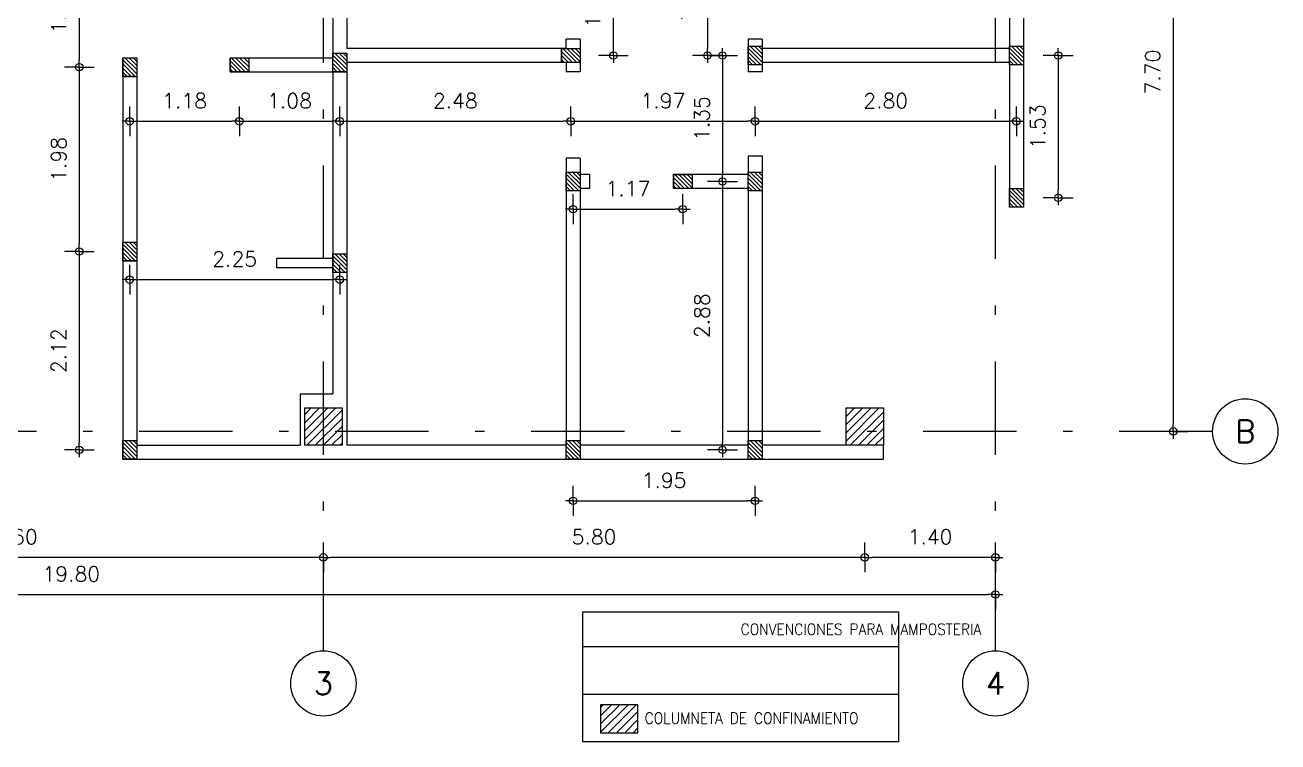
# Model space of a CAD drawing. Header units: feet. Extents: x -398 to 164, y -304 to 319.
# Drawn here: x 150.55 to 163.98, y -94.95 to -87.27 of the extents above; entities that cross this region are included whole.
import ezdxf
from ezdxf.enums import TextEntityAlignment as Align

# ---------------------------------------------------------------- set-up
doc = ezdxf.new("R2010")
doc.units = ezdxf.units.FT
doc.header["$MEASUREMENT"] = 0
doc.linetypes.add('TRAZO_Y_PUNTOX2', pattern=[2, 1, -0.5, 0, -0.5])
doc.layers.get('DEFPOINTS').update_dxf_attribs({"lineweight": 0})
for name, color, linetype in [('A-EJES', 8, 'TRAZO_Y_PUNTOX2'), ('COL-VIS', 1, 'Continuous'), ('COLUMNETAS', 6, 'Continuous'), ('DIM', 7, 'Continuous'), ('HATCH-COL', 9, 'Continuous'), ('MUROS', 1, 'Continuous'), ('TEXTO', 7, 'Continuous')]:
    doc.layers.add(name, color=color, linetype=linetype)
doc.styles.add('D100N', font='romans.shx', dxfattribs={"height": 0.16})
doc.styles.add('D200N', font='romans.shx', dxfattribs={"width": 0.9, "height": 0.32})
doc.styles.add('SETEYCO', font='ROMANS.shx', dxfattribs={"width": 0.9, "height": 0.24})
doc.dimstyles.new('D100', dxfattribs={"dimtxt": 0.15, "dimasz": 0.08, "dimexe": 0, "dimexo": 0, "dimgap": 0.14, "dimtad": 1, "dimzin": 4, "dimdsep": 46, "dimtxsty": 'D100N', "dimblk1": 'DIMBLK', "dimblk2": 'DIMBLK', "dimsah": 1, "dimcen": 0.09, "dimse1": 1, "dimse2": 1, "dimclrd": 9, "dimclre": 256, "dimclrt": 256, "dimadec": 0, "dimazin": 0, "dimtfac": 6, "dimtix": 1, "dimtmove": 2, "dimatfit": 3, "dimfxl": 1, "dimtvp": 0.466667, "dimtolj": 1, "dimtzin": 4, "dimarcsym": 0})
pattern_1 = [(315, (234.918724, -127.418557), (0.022097087, 0.022097087), [])]
pattern_2 = [(315, (232.118724, -130.118556), (0.022097087, 0.022097087), [])]
pattern_3 = [(315, (230.168724, -130.118556), (0.022097087, 0.022097087), [])]
pattern_4 = [(315, (225.418725, -130.118556), (0.022097087, 0.022097087), [])]
pattern_5 = [(315, (225.418723, -126.018556), (0.022097087, 0.022097087), [])]
pattern_6 = [(315, (230.168724, -127.243556), (0.022097087, 0.022097087), [])]
pattern_7 = [(315, (232.118724, -127.243556), (0.022097087, 0.022097087), [])]
pattern_8 = [(315, (232.118724, -125.893556), (0.022097087, 0.022097087), [])]
pattern_9 = [(315, (234.918724, -125.893556), (0.022097087, 0.022097087), [])]
pattern_10 = [(315, (225.418724, -127.993556), (0.022097087, 0.022097087), [])]
pattern_11 = [(315, (227.668724, -125.968556), (0.022097087, 0.022097087), [])]
pattern_12 = [(315, (369.845088, -234.214634), (0.022097087, 0.022097087), [])]
pattern_13 = [(315, (373.39509, -234.114633), (0.022097087, 0.022097087), [])]
pattern_14 = [(315, (374.59509, -235.46463), (0.022097087, 0.022097087), [])]
pattern_15 = [(45, (222.200625, 0.10121), (-0.044194174, 0.044194174), [])]
pattern_16 = [(45, (220.95068, 0.10207), (-0.044194174, 0.044194174), [])]

# ---------------------------------------------------------------- blocks, each defined once
blk = doc.blocks.new('DIMBLK')
for q in [(0, 2), (0, -2), (-1, 0), (1, 0)]:
    blk.add_line((0, 0), q)
blk.add_circle((0, 0), 0.5)
blk = doc.blocks.new('*D125')
at = {"layer": 'DEFPOINTS', "color": 0, "transparency": 16777216}
for p in [(161.377, -83.923), (159.305, -91.624), (162.855, -91.624)]:
    blk.add_point(p, dxfattribs=at)
at = {"layer": 'DIM', "color": 9, "lineweight": -2, "transparency": 16777216}
blk.add_line((162.855, -84.003), (162.855, -91.544), dxfattribs=at)
at = {"layer": 'DIM', "color": 9, "lineweight": -2, "transparency": 16777216, "xscale": 0.08, "yscale": 0.08, "zscale": 0.08}
for p, rotation in [((162.855, -83.923), 90), ((162.855, -91.624), 270)]:
    blk.add_blockref('DIMBLK', p, dxfattribs=dict(at, rotation=rotation))
at = {"layer": 'DIM', "transparency": 16777216, "insert": (162.635, -87.774), "char_height": 0.16, "attachment_point": 5, "rotation": 90, "style": 'D100N'}
blk.add_mtext('\\A1;7.70', dxfattribs=at)
blk = doc.blocks.new('*D126')
at = {"layer": 'DEFPOINTS', "color": 0, "transparency": 16777216}
for p in [(160.949, -91.624), (159.549, -91.772), (159.549, -92.974)]:
    blk.add_point(p, dxfattribs=at)
at = {"layer": 'DIM', "color": 9, "lineweight": -2, "transparency": 16777216}
blk.add_line((160.869, -92.974), (159.629, -92.974), dxfattribs=at)
at = {"layer": 'DIM', "color": 9, "lineweight": -2, "transparency": 16777216, "xscale": 0.08, "yscale": 0.08, "zscale": 0.08, "rotation": 180}
blk.add_blockref('DIMBLK', (159.549, -92.974), dxfattribs=at)
at = {"layer": 'DIM', "color": 9, "lineweight": -2, "transparency": 16777216, "xscale": 0.08, "yscale": 0.08, "zscale": 0.08}
blk.add_blockref('DIMBLK', (160.949, -92.974), dxfattribs=at)
at = {"layer": 'DIM', "transparency": 16777216, "insert": (160.249, -92.754), "char_height": 0.16, "attachment_point": 5, "style": 'D100N'}
blk.add_mtext('\\A1;1.40', dxfattribs=at)
blk = doc.blocks.new('*D127')
at = {"layer": 'DEFPOINTS', "color": 0, "transparency": 16777216}
for p in [(153.749, -91.773), (159.549, -91.772), (153.749, -92.974)]:
    blk.add_point(p, dxfattribs=at)
at = {"layer": 'DIM', "color": 9, "lineweight": -2, "transparency": 16777216}
blk.add_line((159.469, -92.974), (153.829, -92.974), dxfattribs=at)
at = {"layer": 'DIM', "color": 9, "lineweight": -2, "transparency": 16777216, "xscale": 0.08, "yscale": 0.08, "zscale": 0.08, "rotation": 180}
blk.add_blockref('DIMBLK', (153.749, -92.974), dxfattribs=at)
at = {"layer": 'DIM', "color": 9, "lineweight": -2, "transparency": 16777216, "xscale": 0.08, "yscale": 0.08, "zscale": 0.08}
blk.add_blockref('DIMBLK', (159.549, -92.974), dxfattribs=at)
at = {"layer": 'DIM', "transparency": 16777216, "insert": (156.649, -92.754), "char_height": 0.16, "attachment_point": 5, "style": 'D100N'}
blk.add_mtext('\\A1;5.80', dxfattribs=at)
blk = doc.blocks.new('*D128')
at = {"layer": 'DEFPOINTS', "color": 0, "transparency": 16777216}
for p in [(153.749, -91.773), (147.149, -91.822), (147.149, -92.974)]:
    blk.add_point(p, dxfattribs=at)
at = {"layer": 'DIM', "color": 9, "lineweight": -2, "transparency": 16777216}
blk.add_line((153.669, -92.974), (147.229, -92.974), dxfattribs=at)
at = {"layer": 'DIM', "color": 9, "lineweight": -2, "transparency": 16777216, "xscale": 0.08, "yscale": 0.08, "zscale": 0.08, "rotation": 180}
blk.add_blockref('DIMBLK', (147.149, -92.974), dxfattribs=at)
at = {"layer": 'DIM', "color": 9, "lineweight": -2, "transparency": 16777216, "xscale": 0.08, "yscale": 0.08, "zscale": 0.08}
blk.add_blockref('DIMBLK', (153.749, -92.974), dxfattribs=at)
at = {"layer": 'DIM', "transparency": 16777216, "insert": (150.449, -92.754), "char_height": 0.16, "attachment_point": 5, "style": 'D100N'}
blk.add_mtext('\\A1;6.60', dxfattribs=at)
blk = doc.blocks.new('*D130')
at = {"layer": 'DEFPOINTS', "color": 0, "transparency": 16777216}
for p in [(160.949, -91.624), (141.149, -91.822), (160.949, -93.372)]:
    blk.add_point(p, dxfattribs=at)
at = {"layer": 'DIM', "color": 9, "lineweight": -2, "transparency": 16777216}
blk.add_line((141.229, -93.372), (160.869, -93.372), dxfattribs=at)
at = {"layer": 'DIM', "color": 9, "lineweight": -2, "transparency": 16777216, "xscale": 0.08, "yscale": 0.08, "zscale": 0.08, "rotation": 180}
blk.add_blockref('DIMBLK', (141.149, -93.372), dxfattribs=at)
at = {"layer": 'DIM', "color": 9, "lineweight": -2, "transparency": 16777216, "xscale": 0.08, "yscale": 0.08, "zscale": 0.08}
blk.add_blockref('DIMBLK', (160.949, -93.372), dxfattribs=at)
at = {"layer": 'DIM', "transparency": 16777216, "insert": (151.049, -93.152), "char_height": 0.16, "attachment_point": 5, "style": 'D100N'}
blk.add_mtext('\\A1;19.80', dxfattribs=at)
blk = doc.blocks.new('*D150')
at = {"layer": 'DEFPOINTS', "color": 0, "transparency": 16777216}
for p in [(151.599, -86.522), (151.134, -87.722), (151.599, -87.722)]:
    blk.add_point(p, dxfattribs=at)
at = {"layer": 'DIM', "color": 9, "lineweight": -2, "transparency": 16777216}
blk.add_line((151.134, -86.602), (151.134, -87.642), dxfattribs=at)
at = {"layer": 'DIM', "color": 9, "lineweight": -2, "transparency": 16777216, "xscale": 0.08, "yscale": 0.08, "zscale": 0.08}
for p, rotation in [((151.134, -86.522), 90), ((151.134, -87.722), 270)]:
    blk.add_blockref('DIMBLK', p, dxfattribs=dict(at, rotation=rotation))
at = {"layer": 'DIM', "transparency": 16777216, "insert": (150.914, -87.122), "char_height": 0.16, "attachment_point": 5, "rotation": 90, "style": 'D100N'}
blk.add_mtext('\\A1;1.20', dxfattribs=at)
blk = doc.blocks.new('*D151')
at = {"layer": 'DEFPOINTS', "color": 0, "transparency": 16777216}
for p in [(151.599, -87.722), (151.134, -89.697), (151.599, -89.697)]:
    blk.add_point(p, dxfattribs=at)
at = {"layer": 'DIM', "color": 9, "lineweight": -2, "transparency": 16777216}
blk.add_line((151.134, -87.802), (151.134, -89.617), dxfattribs=at)
at = {"layer": 'DIM', "color": 9, "lineweight": -2, "transparency": 16777216, "xscale": 0.08, "yscale": 0.08, "zscale": 0.08}
for p, rotation in [((151.134, -87.722), 90), ((151.134, -89.697), 270)]:
    blk.add_blockref('DIMBLK', p, dxfattribs=dict(at, rotation=rotation))
at = {"layer": 'DIM', "transparency": 16777216, "insert": (150.914, -88.71), "char_height": 0.16, "attachment_point": 5, "rotation": 90, "style": 'D100N'}
blk.add_mtext('\\A1;1.98', dxfattribs=at)
blk = doc.blocks.new('*D152')
at = {"layer": 'DEFPOINTS', "color": 0, "transparency": 16777216}
for p in [(151.599, -89.697), (151.134, -91.822), (151.599, -91.822)]:
    blk.add_point(p, dxfattribs=at)
at = {"layer": 'DIM', "color": 9, "lineweight": -2, "transparency": 16777216}
blk.add_line((151.134, -89.777), (151.134, -91.742), dxfattribs=at)
at = {"layer": 'DIM', "color": 9, "lineweight": -2, "transparency": 16777216, "xscale": 0.08, "yscale": 0.08, "zscale": 0.08}
for p, rotation in [((151.134, -89.697), 90), ((151.134, -91.822), 270)]:
    blk.add_blockref('DIMBLK', p, dxfattribs=dict(at, rotation=rotation))
at = {"layer": 'DIM', "transparency": 16777216, "insert": (150.914, -90.76), "char_height": 0.16, "attachment_point": 5, "rotation": 90, "style": 'D100N'}
blk.add_mtext('\\A1;2.12', dxfattribs=at)
blk = doc.blocks.new('*D155')
at = {"layer": 'DEFPOINTS', "color": 0, "transparency": 16777216}
for p in [(161.249, -87.597), (161.249, -89.122), (161.622, -89.122)]:
    blk.add_point(p, dxfattribs=at)
at = {"layer": 'DIM', "color": 9, "lineweight": -2, "transparency": 16777216}
blk.add_line((161.622, -87.677), (161.622, -89.042), dxfattribs=at)
at = {"layer": 'DIM', "color": 9, "lineweight": -2, "transparency": 16777216, "xscale": 0.08, "yscale": 0.08, "zscale": 0.08}
for p, rotation in [((161.622, -87.597), 90), ((161.622, -89.122), 270)]:
    blk.add_blockref('DIMBLK', p, dxfattribs=dict(at, rotation=rotation))
at = {"layer": 'DIM', "transparency": 16777216, "insert": (161.402, -88.36), "char_height": 0.16, "attachment_point": 5, "rotation": 90, "style": 'D100N'}
blk.add_mtext('\\A1;1.53', dxfattribs=at)
blk = doc.blocks.new('*D156')
at = {"layer": 'DEFPOINTS', "color": 0, "transparency": 16777216}
for p in [(151.674, -87.822), (152.849, -87.822), (152.849, -88.302)]:
    blk.add_point(p, dxfattribs=at)
at = {"layer": 'DIM', "color": 9, "lineweight": -2, "transparency": 16777216}
blk.add_line((151.754, -88.302), (152.769, -88.302), dxfattribs=at)
at = {"layer": 'DIM', "color": 9, "lineweight": -2, "transparency": 16777216, "xscale": 0.08, "yscale": 0.08, "zscale": 0.08, "rotation": 180}
blk.add_blockref('DIMBLK', (151.674, -88.302), dxfattribs=at)
at = {"layer": 'DIM', "color": 9, "lineweight": -2, "transparency": 16777216, "xscale": 0.08, "yscale": 0.08, "zscale": 0.08}
blk.add_blockref('DIMBLK', (152.849, -88.302), dxfattribs=at)
at = {"layer": 'DIM', "transparency": 16777216, "insert": (152.262, -88.082), "char_height": 0.16, "attachment_point": 5, "style": 'D100N'}
blk.add_mtext('\\A1;1.18', dxfattribs=at)
blk = doc.blocks.new('*D157')
at = {"layer": 'DEFPOINTS', "color": 0, "transparency": 16777216}
for p in [(153.924, -87.772), (152.849, -87.822), (153.924, -88.302)]:
    blk.add_point(p, dxfattribs=at)
at = {"layer": 'DIM', "color": 9, "lineweight": -2, "transparency": 16777216}
blk.add_line((152.929, -88.302), (153.844, -88.302), dxfattribs=at)
at = {"layer": 'DIM', "color": 9, "lineweight": -2, "transparency": 16777216, "xscale": 0.08, "yscale": 0.08, "zscale": 0.08, "rotation": 180}
blk.add_blockref('DIMBLK', (152.849, -88.302), dxfattribs=at)
at = {"layer": 'DIM', "color": 9, "lineweight": -2, "transparency": 16777216, "xscale": 0.08, "yscale": 0.08, "zscale": 0.08}
blk.add_blockref('DIMBLK', (153.924, -88.302), dxfattribs=at)
at = {"layer": 'DIM', "transparency": 16777216, "insert": (153.387, -88.082), "char_height": 0.16, "attachment_point": 5, "style": 'D100N'}
blk.add_mtext('\\A1;1.08', dxfattribs=at)
blk = doc.blocks.new('*D158')
at = {"layer": 'DEFPOINTS', "color": 0, "transparency": 16777216}
for p in [(153.924, -87.772), (156.399, -87.672), (156.399, -88.302)]:
    blk.add_point(p, dxfattribs=at)
at = {"layer": 'DIM', "color": 9, "lineweight": -2, "transparency": 16777216}
blk.add_line((154.004, -88.302), (156.319, -88.302), dxfattribs=at)
at = {"layer": 'DIM', "color": 9, "lineweight": -2, "transparency": 16777216, "xscale": 0.08, "yscale": 0.08, "zscale": 0.08, "rotation": 180}
blk.add_blockref('DIMBLK', (153.924, -88.302), dxfattribs=at)
at = {"layer": 'DIM', "color": 9, "lineweight": -2, "transparency": 16777216, "xscale": 0.08, "yscale": 0.08, "zscale": 0.08}
blk.add_blockref('DIMBLK', (156.399, -88.302), dxfattribs=at)
at = {"layer": 'DIM', "transparency": 16777216, "insert": (155.162, -88.082), "char_height": 0.16, "attachment_point": 5, "style": 'D100N'}
blk.add_mtext('\\A1;2.48', dxfattribs=at)
blk = doc.blocks.new('*D159')
at = {"layer": 'DEFPOINTS', "color": 0, "transparency": 16777216}
for p in [(156.399, -87.672), (158.374, -87.697), (158.374, -88.302)]:
    blk.add_point(p, dxfattribs=at)
at = {"layer": 'DIM', "color": 9, "lineweight": -2, "transparency": 16777216}
blk.add_line((156.479, -88.302), (158.294, -88.302), dxfattribs=at)
at = {"layer": 'DIM', "color": 9, "lineweight": -2, "transparency": 16777216, "xscale": 0.08, "yscale": 0.08, "zscale": 0.08, "rotation": 180}
blk.add_blockref('DIMBLK', (156.399, -88.302), dxfattribs=at)
at = {"layer": 'DIM', "color": 9, "lineweight": -2, "transparency": 16777216, "xscale": 0.08, "yscale": 0.08, "zscale": 0.08}
blk.add_blockref('DIMBLK', (158.374, -88.302), dxfattribs=at)
at = {"layer": 'DIM', "transparency": 16777216, "insert": (157.387, -88.082), "char_height": 0.16, "attachment_point": 5, "style": 'D100N'}
blk.add_mtext('\\A1;1.97', dxfattribs=at)
blk = doc.blocks.new('*D160')
at = {"layer": 'DEFPOINTS', "color": 0, "transparency": 16777216}
for p in [(158.374, -87.697), (161.174, -87.697), (161.174, -88.302)]:
    blk.add_point(p, dxfattribs=at)
at = {"layer": 'DIM', "color": 9, "lineweight": -2, "transparency": 16777216}
blk.add_line((158.454, -88.302), (161.094, -88.302), dxfattribs=at)
at = {"layer": 'DIM', "color": 9, "lineweight": -2, "transparency": 16777216, "xscale": 0.08, "yscale": 0.08, "zscale": 0.08, "rotation": 180}
blk.add_blockref('DIMBLK', (158.374, -88.302), dxfattribs=at)
at = {"layer": 'DIM', "color": 9, "lineweight": -2, "transparency": 16777216, "xscale": 0.08, "yscale": 0.08, "zscale": 0.08}
blk.add_blockref('DIMBLK', (161.174, -88.302), dxfattribs=at)
at = {"layer": 'DIM', "transparency": 16777216, "insert": (159.774, -88.082), "char_height": 0.16, "attachment_point": 5, "style": 'D100N'}
blk.add_mtext('\\A1;2.80', dxfattribs=at)
blk = doc.blocks.new('*D161')
at = {"layer": 'DEFPOINTS', "color": 0, "transparency": 16777216}
for p in [(158.449, -88.947), (158.025, -91.822), (158.449, -91.822)]:
    blk.add_point(p, dxfattribs=at)
at = {"layer": 'DIM', "color": 9, "lineweight": -2, "transparency": 16777216}
blk.add_line((158.025, -89.027), (158.025, -91.742), dxfattribs=at)
at = {"layer": 'DIM', "color": 9, "lineweight": -2, "transparency": 16777216, "xscale": 0.08, "yscale": 0.08, "zscale": 0.08}
for p, rotation in [((158.025, -88.947), 90), ((158.025, -91.822), 270)]:
    blk.add_blockref('DIMBLK', p, dxfattribs=dict(at, rotation=rotation))
at = {"layer": 'DIM', "transparency": 16777216, "insert": (157.805, -90.385), "char_height": 0.16, "attachment_point": 5, "rotation": 90, "style": 'D100N'}
blk.add_mtext('\\A1;2.88', dxfattribs=at)
blk = doc.blocks.new('*D162')
at = {"layer": 'DEFPOINTS', "color": 0, "transparency": 16777216}
for p in [(156.424, -91.922), (158.374, -91.922), (158.374, -92.368)]:
    blk.add_point(p, dxfattribs=at)
at = {"layer": 'DIM', "color": 9, "lineweight": -2, "transparency": 16777216}
blk.add_line((156.504, -92.368), (158.294, -92.368), dxfattribs=at)
at = {"layer": 'DIM', "color": 9, "lineweight": -2, "transparency": 16777216, "xscale": 0.08, "yscale": 0.08, "zscale": 0.08, "rotation": 180}
blk.add_blockref('DIMBLK', (156.424, -92.368), dxfattribs=at)
at = {"layer": 'DIM', "color": 9, "lineweight": -2, "transparency": 16777216, "xscale": 0.08, "yscale": 0.08, "zscale": 0.08}
blk.add_blockref('DIMBLK', (158.374, -92.368), dxfattribs=at)
at = {"layer": 'DIM', "transparency": 16777216, "insert": (157.399, -92.148), "char_height": 0.16, "attachment_point": 5, "style": 'D100N'}
blk.add_mtext('\\A1;1.95', dxfattribs=at)
blk = doc.blocks.new('EJE-90', base_point=(0, -0.23))
blk.add_circle((0, 0.12), 0.35)
at = {"style": 'SETEYCO'}
blk.add_attdef('ID-EJEJE', text='', height=0.24, dxfattribs=at).set_placement((0, 0), align=Align.CENTER)
blk = doc.blocks.new('*D311')
at = {"layer": 'DEFPOINTS', "color": 0, "transparency": 16777216}
for p in [(158.299, -87.597), (158.025, -88.947), (158.299, -88.947)]:
    blk.add_point(p, dxfattribs=at)
at = {"layer": 'DIM', "color": 9, "lineweight": -2, "transparency": 16777216}
blk.add_line((158.025, -87.677), (158.025, -88.867), dxfattribs=at)
at = {"layer": 'DIM', "color": 9, "lineweight": -2, "transparency": 16777216, "xscale": 0.08, "yscale": 0.08, "zscale": 0.08}
for p, rotation in [((158.025, -87.597), 90), ((158.025, -88.947), 270)]:
    blk.add_blockref('DIMBLK', p, dxfattribs=dict(at, rotation=rotation))
at = {"layer": 'DIM', "transparency": 16777216, "insert": (157.805, -88.272), "char_height": 0.16, "attachment_point": 5, "rotation": 90, "style": 'D100N'}
blk.add_mtext('\\A1;1.35', dxfattribs=at)
blk = doc.blocks.new('*D312')
at = {"layer": 'DEFPOINTS', "color": 0, "transparency": 16777216}
for p in [(158.299, -86.422), (157.864, -87.597), (158.299, -87.597)]:
    blk.add_point(p, dxfattribs=at)
at = {"layer": 'DIM', "color": 9, "lineweight": -2, "transparency": 16777216}
blk.add_line((157.864, -86.502), (157.864, -87.517), dxfattribs=at)
at = {"layer": 'DIM', "color": 9, "lineweight": -2, "transparency": 16777216, "xscale": 0.08, "yscale": 0.08, "zscale": 0.08}
for p, rotation in [((157.864, -86.422), 90), ((157.864, -87.597), 270)]:
    blk.add_blockref('DIMBLK', p, dxfattribs=dict(at, rotation=rotation))
at = {"layer": 'DIM', "transparency": 16777216, "insert": (157.644, -87.01), "char_height": 0.16, "attachment_point": 5, "rotation": 90, "style": 'D100N'}
blk.add_mtext('\\A1;1.17', dxfattribs=at)
blk = doc.blocks.new('*D317')
at = {"layer": 'DEFPOINTS', "color": 0, "transparency": 16777216}
for p in [(151.674, -89.797), (153.924, -89.822), (153.924, -89.998)]:
    blk.add_point(p, dxfattribs=at)
at = {"layer": 'DIM', "color": 9, "lineweight": -2, "transparency": 16777216}
blk.add_line((151.754, -89.998), (153.844, -89.998), dxfattribs=at)
at = {"layer": 'DIM', "color": 9, "lineweight": -2, "transparency": 16777216, "xscale": 0.08, "yscale": 0.08, "zscale": 0.08, "rotation": 180}
blk.add_blockref('DIMBLK', (151.674, -89.998), dxfattribs=at)
at = {"layer": 'DIM', "color": 9, "lineweight": -2, "transparency": 16777216, "xscale": 0.08, "yscale": 0.08, "zscale": 0.08}
blk.add_blockref('DIMBLK', (153.924, -89.998), dxfattribs=at)
at = {"layer": 'DIM', "transparency": 16777216, "insert": (152.799, -89.778), "char_height": 0.16, "attachment_point": 5, "style": 'D100N'}
blk.add_mtext('\\A1;2.25', dxfattribs=at)
blk = doc.blocks.new('*D318')
at = {"layer": 'DEFPOINTS', "color": 0, "transparency": 16777216}
for p in [(156.424, -89.047), (157.599, -89.022), (157.599, -89.243)]:
    blk.add_point(p, dxfattribs=at)
at = {"layer": 'DIM', "color": 9, "lineweight": -2, "transparency": 16777216}
blk.add_line((156.504, -89.243), (157.519, -89.243), dxfattribs=at)
at = {"layer": 'DIM', "color": 9, "lineweight": -2, "transparency": 16777216, "xscale": 0.08, "yscale": 0.08, "zscale": 0.08, "rotation": 180}
blk.add_blockref('DIMBLK', (156.424, -89.243), dxfattribs=at)
at = {"layer": 'DIM', "color": 9, "lineweight": -2, "transparency": 16777216, "xscale": 0.08, "yscale": 0.08, "zscale": 0.08}
blk.add_blockref('DIMBLK', (157.599, -89.243), dxfattribs=at)
at = {"layer": 'DIM', "transparency": 16777216, "insert": (157.012, -89.023), "char_height": 0.16, "attachment_point": 5, "style": 'D100N'}
blk.add_mtext('\\A1;1.17', dxfattribs=at)
blk = doc.blocks.new('*D328')
at = {"layer": 'DEFPOINTS', "color": 0, "transparency": 16777216}
for p in [(156.499, -86.523), (156.856, -86.523), (156.499, -87.597)]:
    blk.add_point(p, dxfattribs=at)
at = {"layer": 'DIM', "color": 9, "lineweight": -2, "transparency": 16777216}
blk.add_line((156.856, -87.517), (156.856, -86.603), dxfattribs=at)
at = {"layer": 'DIM', "color": 9, "lineweight": -2, "transparency": 16777216, "xscale": 0.08, "yscale": 0.08, "zscale": 0.08}
for p, rotation in [((156.856, -86.523), 90), ((156.856, -87.597), 270)]:
    blk.add_blockref('DIMBLK', p, dxfattribs=dict(at, rotation=rotation))
at = {"layer": 'DIM', "transparency": 16777216, "insert": (156.636, -87.06), "char_height": 0.16, "attachment_point": 5, "rotation": 90, "style": 'D100N'}
blk.add_mtext('\\A1;1.07', dxfattribs=at)

msp = doc.modelspace()

# ---------------------------------------------------------------- hatches: boundary and pattern name
at = {"layer": 'HATCH-COL'}
h = msp.add_hatch(dxfattribs=at)
h.set_pattern_fill('ANSI31', color=256, scale=0.25, angle=-90)
h.set_pattern_definition(pattern_8)
h.paths.add_polyline_path([(158.4494, -87.6971), (158.4494, -87.4971), (158.2994, -87.4971), (158.2994, -87.6971)])
h = msp.add_hatch(dxfattribs=at)
h.set_pattern_fill('ANSI31', color=256, scale=0.25, angle=-90)
h.set_pattern_definition(pattern_8)
h.paths.add_polyline_path([(158.4494, -87.6971), (158.4494, -87.4971), (158.2994, -87.4971), (158.2994, -87.6971)])
h = msp.add_hatch(dxfattribs=at)
h.set_pattern_fill('ANSI31', color=256, scale=0.25, angle=-90)
h.set_pattern_definition(pattern_9)
h.paths.add_polyline_path([(161.2494, -87.6971), (161.2494, -87.4971), (161.0994, -87.4971), (161.0994, -87.6971)])
h = msp.add_hatch(dxfattribs=at)
h.set_pattern_fill('ANSI31', color=256, scale=0.25, angle=-90)
h.set_pattern_definition(pattern_9)
h.paths.add_polyline_path([(161.2494, -87.6971), (161.2494, -87.4971), (161.0994, -87.4971), (161.0994, -87.6971)])
h = msp.add_hatch(dxfattribs=at)
h.set_pattern_fill('ANSI31', color=256, scale=0.25, angle=-90)
h.set_pattern_definition(pattern_5)
h.paths.add_polyline_path([(151.7494, -87.8221), (151.7494, -87.6221), (151.5994, -87.6221), (151.5994, -87.8221)])
h = msp.add_hatch(dxfattribs=at)
h.set_pattern_fill('ANSI31', color=256, scale=0.25, angle=-90)
h.set_pattern_definition(pattern_5)
h.paths.add_polyline_path([(151.7494, -87.8221), (151.7494, -87.6221), (151.5994, -87.6221), (151.5994, -87.8221)])
h = msp.add_hatch(dxfattribs=at)
h.set_pattern_fill('ANSI31', color=256, scale=0.25, angle=-90)
h.set_pattern_definition(pattern_12)
h.paths.add_polyline_path([(152.7494, -87.7721), (152.9494, -87.7721), (152.9494, -87.6221), (152.7494, -87.6221)])
h = msp.add_hatch(dxfattribs=at)
h.set_pattern_fill('ANSI31', color=256, scale=0.25, angle=-90)
h.set_pattern_definition(pattern_12)
h.paths.add_polyline_path([(152.7494, -87.7721), (152.9494, -87.7721), (152.9494, -87.6221), (152.7494, -87.6221)])
h = msp.add_hatch(dxfattribs=at)
h.set_pattern_fill('ANSI31', color=256, scale=0.25, angle=-90)
h.set_pattern_definition(pattern_11)
h.paths.add_polyline_path([(153.9994, -87.7721), (153.9994, -87.5721), (153.8494, -87.5721), (153.8494, -87.7721)])
h = msp.add_hatch(dxfattribs=at)
h.set_pattern_fill('ANSI31', color=256, scale=0.25, angle=-90)
h.set_pattern_definition(pattern_11)
h.paths.add_polyline_path([(153.9994, -87.7721), (153.9994, -87.5721), (153.8494, -87.5721), (153.8494, -87.7721)])
h = msp.add_hatch(dxfattribs=at)
h.set_pattern_fill('ANSI31', color=256, scale=0.25, angle=-90)
h.set_pattern_definition(pattern_13)
h.paths.add_polyline_path([(156.2994, -87.6721), (156.4994, -87.6721), (156.4994, -87.5221), (156.2994, -87.5221)])
h = msp.add_hatch(dxfattribs=at)
h.set_pattern_fill('ANSI31', color=256, scale=0.25, angle=-90)
h.set_pattern_definition(pattern_13)
h.paths.add_polyline_path([(156.2994, -87.6721), (156.4994, -87.6721), (156.4994, -87.5221), (156.2994, -87.5221)])
h = msp.add_hatch(dxfattribs=at)
h.set_pattern_fill('ANSI31', color=256, scale=0.25, angle=-90)
h.set_pattern_definition(pattern_6)
h.paths.add_polyline_path([(156.4994, -89.0471), (156.4994, -88.8471), (156.3494, -88.8471), (156.3494, -89.0471)])
h = msp.add_hatch(dxfattribs=at)
h.set_pattern_fill('ANSI31', color=256, scale=0.25, angle=-90)
h.set_pattern_definition(pattern_6)
h.paths.add_polyline_path([(156.4994, -89.0471), (156.4994, -88.8471), (156.3494, -88.8471), (156.3494, -89.0471)])
h = msp.add_hatch(dxfattribs=at)
h.set_pattern_fill('ANSI31', color=256, scale=0.25, angle=-90)
h.set_pattern_definition(pattern_7)
h.paths.add_polyline_path([(158.4494, -89.0471), (158.4494, -88.8471), (158.2994, -88.8471), (158.2994, -89.0471)])
h = msp.add_hatch(dxfattribs=at)
h.set_pattern_fill('ANSI31', color=256, scale=0.25, angle=-90)
h.set_pattern_definition(pattern_7)
h.paths.add_polyline_path([(158.4494, -89.0471), (158.4494, -88.8471), (158.2994, -88.8471), (158.2994, -89.0471)])
h = msp.add_hatch(dxfattribs=at)
h.set_pattern_fill('ANSI31', color=256, scale=0.25, angle=-90)
h.set_pattern_definition(pattern_14)
h.paths.add_polyline_path([(157.4994, -89.022), (157.6994, -89.022), (157.6994, -88.872), (157.4994, -88.872)])
h = msp.add_hatch(dxfattribs=at)
h.set_pattern_fill('ANSI31', color=256, scale=0.25, angle=-90)
h.set_pattern_definition(pattern_14)
h.paths.add_polyline_path([(157.4994, -89.022), (157.6994, -89.022), (157.6994, -88.872), (157.4994, -88.872)])
h = msp.add_hatch(dxfattribs=at)
h.set_pattern_fill('ANSI31', color=256, scale=0.25, angle=-90)
h.set_pattern_definition(pattern_1)
h.paths.add_polyline_path([(161.2494, -89.2221), (161.2494, -89.0221), (161.0994, -89.0221), (161.0994, -89.2221)])
h = msp.add_hatch(dxfattribs=at)
h.set_pattern_fill('ANSI31', color=256, scale=0.25, angle=-90)
h.set_pattern_definition(pattern_1)
h.paths.add_polyline_path([(161.2494, -89.2221), (161.2494, -89.0221), (161.0994, -89.0221), (161.0994, -89.2221)])
h = msp.add_hatch(dxfattribs=at)
h.set_pattern_fill('ANSI31', color=256, scale=0.25, angle=-90)
h.set_pattern_definition(pattern_10)
h.paths.add_polyline_path([(151.7494, -89.7971), (151.7494, -89.5971), (151.5994, -89.5971), (151.5994, -89.7971)])
h = msp.add_hatch(dxfattribs=at)
h.set_pattern_fill('ANSI31', color=256, scale=0.25, angle=-90)
h.set_pattern_definition(pattern_10)
h.paths.add_polyline_path([(151.7494, -89.7971), (151.7494, -89.5971), (151.5994, -89.5971), (151.5994, -89.7971)])
h = msp.add_hatch(dxfattribs=at)
h.set_pattern_fill('ANSI31', color=256, scale=0.25, angle=-90)
h.set_pattern_definition([(315, (227.668724, -128.118556), (0.022097087, 0.022097087), [])])
h.paths.add_polyline_path([(153.9994, -89.9221), (153.9994, -89.7221), (153.8494, -89.7221), (153.8494, -89.9221)])
h = msp.add_hatch(dxfattribs=at)
h.set_pattern_fill('ANSI31', color=256, scale=0.5)
h.set_pattern_definition(pattern_15)
h.paths.add_polyline_path([(153.5493, -91.7729), (153.5493, -91.3729), (153.9493, -91.3729), (153.9493, -91.7729)])
h = msp.add_hatch(dxfattribs=at)
h.set_pattern_fill('ANSI31', color=256, scale=0.5)
h.set_pattern_definition(pattern_15)
h.paths.add_polyline_path([(153.5493, -91.7729), (153.5493, -91.3729), (153.9493, -91.3729), (153.9493, -91.7729)])
h = msp.add_hatch(dxfattribs=at)
h.set_pattern_fill('ANSI31', color=256, scale=0.5)
h.set_pattern_definition(pattern_16)
h.paths.add_polyline_path([(159.3494, -91.7721), (159.3494, -91.3721), (159.7494, -91.3721), (159.7494, -91.7721)])
h = msp.add_hatch(dxfattribs=at)
h.set_pattern_fill('ANSI31', color=256, scale=0.5)
h.set_pattern_definition(pattern_16)
h.paths.add_polyline_path([(159.3494, -91.7721), (159.3494, -91.3721), (159.7494, -91.3721), (159.7494, -91.7721)])
h = msp.add_hatch(dxfattribs=at)
h.set_pattern_fill('ANSI31', color=256, scale=0.25, angle=-90)
h.set_pattern_definition(pattern_4)
h.paths.add_polyline_path([(151.7494, -91.9221), (151.7494, -91.7221), (151.5994, -91.7221), (151.5994, -91.9221)])
h = msp.add_hatch(dxfattribs=at)
h.set_pattern_fill('ANSI31', color=256, scale=0.25, angle=-90)
h.set_pattern_definition(pattern_4)
h.paths.add_polyline_path([(151.7494, -91.9221), (151.7494, -91.7221), (151.5994, -91.7221), (151.5994, -91.9221)])
h = msp.add_hatch(dxfattribs=at)
h.set_pattern_fill('ANSI31', color=256, scale=0.25, angle=-90)
h.set_pattern_definition(pattern_3)
h.paths.add_polyline_path([(156.4994, -91.9221), (156.4994, -91.7221), (156.3494, -91.7221), (156.3494, -91.9221)])
h = msp.add_hatch(dxfattribs=at)
h.set_pattern_fill('ANSI31', color=256, scale=0.25, angle=-90)
h.set_pattern_definition(pattern_3)
h.paths.add_polyline_path([(156.4994, -91.9221), (156.4994, -91.7221), (156.3494, -91.7221), (156.3494, -91.9221)])
h = msp.add_hatch(dxfattribs=at)
h.set_pattern_fill('ANSI31', color=256, scale=0.25, angle=-90)
h.set_pattern_definition(pattern_2)
h.paths.add_polyline_path([(158.4494, -91.9221), (158.4494, -91.7221), (158.2994, -91.7221), (158.2994, -91.9221)])
h = msp.add_hatch(dxfattribs=at)
h.set_pattern_fill('ANSI31', color=256, scale=0.25, angle=-90)
h.set_pattern_definition(pattern_2)
h.paths.add_polyline_path([(158.4494, -91.9221), (158.4494, -91.7221), (158.2994, -91.7221), (158.2994, -91.9221)])
h = msp.add_hatch(dxfattribs=at)
h.set_pattern_fill('ANSI31', color=256, scale=0.5, angle=180)
h.set_pattern_definition([(225, (80.32539, -244.69089), (0.044194174, -0.044194174), [])])
h.paths.add_polyline_path([(156.7184, -94.5522), (157.1184, -94.5522), (157.1184, -94.8522), (156.7184, -94.8522)])

# ---------------------------------------------------------------- linework, layer by layer
at = {"layer": 'A-EJES'}
for points in [[(153.7491, -93.9741), (153.7491, -80.5406)], [(160.9491, -93.9741), (160.9491, -80.5406)], [(163.2758, -91.6241), (139.0491, -91.6241)]]:
    msp.add_lwpolyline(points, dxfattribs=at)
at = {"layer": 'COL-VIS'}
for points in [[(153.5493, -91.7729), (153.5493, -91.3729), (153.9493, -91.3729), (153.9493, -91.7729)], [(153.5493, -91.7729), (153.5493, -91.3729), (153.9493, -91.3729), (153.9493, -91.7729)], [(159.3494, -91.7721), (159.3494, -91.3721), (159.7494, -91.3721), (159.7494, -91.7721)], [(159.3494, -91.7721), (159.3494, -91.3721), (159.7494, -91.3721), (159.7494, -91.7721)]]:
    msp.add_lwpolyline(points, close=True, dxfattribs=at)
at = {"layer": 'COLUMNETAS'}
for points in [[(158.4494, -87.4971), (158.4494, -87.6971), (158.2994, -87.6971), (158.2994, -87.4971)], [(158.4494, -87.4971), (158.4494, -87.6971), (158.2994, -87.6971), (158.2994, -87.4971)], [(161.2494, -87.4971), (161.2494, -87.6971), (161.0994, -87.6971), (161.0994, -87.4971)], [(161.2494, -87.4971), (161.2494, -87.6971), (161.0994, -87.6971), (161.0994, -87.4971)], [(151.7494, -87.6221), (151.7494, -87.8221), (151.5994, -87.8221), (151.5994, -87.6221)], [(151.7494, -87.6221), (151.7494, -87.8221), (151.5994, -87.8221), (151.5994, -87.6221)], [(152.9494, -87.7721), (152.7494, -87.7721), (152.7494, -87.6221), (152.9494, -87.6221)], [(152.9494, -87.7721), (152.7494, -87.7721), (152.7494, -87.6221), (152.9494, -87.6221)], [(153.9994, -87.5721), (153.9994, -87.7721), (153.8494, -87.7721), (153.8494, -87.5721)], [(153.9994, -87.5721), (153.9994, -87.7721), (153.8494, -87.7721), (153.8494, -87.5721)], [(156.4994, -87.6721), (156.2994, -87.6721), (156.2994, -87.5221), (156.4994, -87.5221)], [(156.4994, -87.6721), (156.2994, -87.6721), (156.2994, -87.5221), (156.4994, -87.5221)], [(156.4994, -88.8471), (156.4994, -89.0471), (156.3494, -89.0471), (156.3494, -88.8471)], [(156.4994, -88.8471), (156.4994, -89.0471), (156.3494, -89.0471), (156.3494, -88.8471)], [(158.4494, -88.8471), (158.4494, -89.0471), (158.2994, -89.0471), (158.2994, -88.8471)], [(158.4494, -88.8471), (158.4494, -89.0471), (158.2994, -89.0471), (158.2994, -88.8471)], [(157.6994, -89.022), (157.4994, -89.022), (157.4994, -88.872), (157.6994, -88.872)], [(157.6994, -89.022), (157.4994, -89.022), (157.4994, -88.872), (157.6994, -88.872)], [(161.2494, -89.0221), (161.2494, -89.2221), (161.0994, -89.2221), (161.0994, -89.0221)], [(161.2494, -89.0221), (161.2494, -89.2221), (161.0994, -89.2221), (161.0994, -89.0221)], [(151.7494, -89.5971), (151.7494, -89.7971), (151.5994, -89.7971), (151.5994, -89.5971)], [(151.7494, -89.5971), (151.7494, -89.7971), (151.5994, -89.7971), (151.5994, -89.5971)], [(153.9994, -89.7221), (153.9994, -89.9221), (153.8494, -89.9221), (153.8494, -89.7221)], [(153.9994, -89.7221), (153.9994, -89.9221), (153.8494, -89.9221), (153.8494, -89.7221)], [(151.7494, -91.7221), (151.7494, -91.9221), (151.5994, -91.9221), (151.5994, -91.7221)], [(151.7494, -91.7221), (151.7494, -91.9221), (151.5994, -91.9221), (151.5994, -91.7221)], [(156.4994, -91.7221), (156.4994, -91.9221), (156.3494, -91.9221), (156.3494, -91.7221)], [(156.4994, -91.7221), (156.4994, -91.9221), (156.3494, -91.9221), (156.3494, -91.7221)], [(158.4494, -91.7221), (158.4494, -91.9221), (158.2994, -91.9221), (158.2994, -91.7221)], [(158.4494, -91.7221), (158.4494, -91.9221), (158.2994, -91.9221), (158.2994, -91.7221)], [(157.1184, -94.5522), (156.7184, -94.5522), (156.7184, -94.8522), (157.1184, -94.8522)]]:
    msp.add_lwpolyline(points, close=True, dxfattribs=at)
at = {"layer": 'MUROS', "color": 6}
for p, q in [((161.2494, -83.6221), (161.2494, -89.2221)), ((153.8494, -84.3221), (153.8494, -87.6221)), ((161.0994, -84.3221), (161.0994, -87.5221)), ((153.9994, -85.7221), (153.9994, -87.5221)), ((156.3494, -87.5221), (156.3494, -87.4221)), ((156.4994, -87.4221), (156.3494, -87.4221)), ((156.4994, -87.4221), (156.4994, -87.7721)), ((158.2994, -87.4221), (158.2994, -87.7721)), ((158.4494, -87.4221), (158.2994, -87.4221)), ((158.4494, -87.4221), (158.4494, -87.5221)), ((151.5994, -87.6221), (151.7494, -87.6221)), ((151.5994, -87.6221), (151.5994, -91.9221)), ((151.7494, -87.6221), (151.7494, -91.7721)), ((152.7494, -87.6221), (153.8494, -87.6221)), ((152.7494, -87.6221), (152.7494, -87.7721)), ((153.8494, -87.5721), (153.9994, -87.5721)), ((156.3494, -87.5221), (153.9994, -87.5221)), ((156.2994, -87.5221), (156.2994, -87.6721)), ((161.0994, -87.5221), (158.4494, -87.5221)), ((152.7494, -87.7721), (153.8494, -87.7721)), ((153.8494, -87.7721), (153.8494, -91.2221)), ((153.8494, -87.7721), (153.9994, -87.7721)), ((153.9994, -87.6721), (153.9994, -91.7721)), ((156.3494, -87.6721), (153.9994, -87.6721)), ((156.3494, -87.6721), (156.3494, -87.7721)), ((156.4994, -87.7721), (156.3494, -87.7721)), ((158.4494, -87.7721), (158.2994, -87.7721)), ((161.0994, -87.6721), (158.4494, -87.6721)), ((158.4494, -87.6721), (158.4494, -87.7721)), ((161.0994, -87.6721), (161.0994, -89.2221)), ((151.5994, -87.8221), (151.7494, -87.8221)), ((156.3494, -88.6971), (156.3494, -91.7721)), ((156.4994, -88.6971), (156.3494, -88.6971)), ((156.4994, -88.6971), (156.4994, -88.8721)), ((158.2994, -88.6721), (158.2994, -88.8721)), ((158.2994, -88.6721), (158.4494, -88.6721)), ((158.4494, -88.6721), (158.4494, -91.7721)), ((156.5994, -88.8721), (156.4994, -88.8721)), ((156.5994, -88.8721), (156.5994, -89.0221)), ((158.2994, -88.8721), (157.4994, -88.872)), ((157.4994, -88.872), (157.4994, -89.022)), ((157.4994, -88.872), (157.4994, -89.022)), ((156.4994, -89.0221), (156.4994, -91.7721)), ((156.5994, -89.0221), (156.4994, -89.0221)), ((158.2994, -89.0221), (157.4994, -89.022)), ((158.2994, -89.0221), (158.2994, -91.7721)), ((161.2494, -89.2221), (161.0994, -89.2221)), ((151.5994, -89.5971), (151.7494, -89.5971)), ((151.5994, -89.7971), (151.7494, -89.7971)), ((153.2494, -89.8721), (153.2494, -89.7721)), ((153.8494, -89.7721), (153.2502, -89.7721)), ((153.8494, -89.7221), (153.9994, -89.7221)), ((153.8494, -89.8721), (153.2494, -89.8721)), ((153.4994, -91.2221), (153.4994, -91.7721)), ((153.4994, -91.2221), (153.8494, -91.2221)), ((151.7494, -91.7721), (153.4994, -91.7721)), ((156.3494, -91.7721), (153.9994, -91.7721)), ((158.2994, -91.7721), (156.4994, -91.7721)), ((159.7494, -91.7721), (158.4494, -91.7721)), ((159.7494, -91.9221), (159.7494, -91.7721)), ((151.5994, -91.9221), (159.7494, -91.9221))]:
    msp.add_line(p, q, dxfattribs=at)
at = {"layer": 'TEXTO'}
for p, q in [((156.5279, -93.9302), (159.911, -93.9302)), ((156.5279, -94.4407), (159.911, -94.4407))]:
    msp.add_line(p, q, dxfattribs=at)
msp.add_lwpolyline([(156.5279, -94.9511), (156.5279, -93.5581), (159.911, -93.5581), (159.911, -94.9511)], close=True, dxfattribs=at)

# ---------------------------------------------------------------- block references
for p, values in [((163.6258, -91.9741), {'ID-EJEJE': 'B'}), ((153.7491, -94.6741), {'ID-EJEJE': '3'}), ((160.9491, -94.6741), {'ID-EJEJE': '4'})]:
    msp.add_blockref('EJE-90', p).add_auto_attribs(values)

# ---------------------------------------------------------------- texts
at = {"layer": 'TEXTO', "char_height": 0.12, "attachment_point": 1, "style": 'D200N'}
for s, insert in [('\\pxqc;{\\C3;CONVENCIONES PARA MAMPOSTERIA}', (158.2194, -93.6843)), ('\\pxql;COLUMNETA DE CONFINAMIENTO', (157.1915, -94.6363))]:
    msp.add_mtext(s, dxfattribs=dict(at, insert=insert))

# ---------------------------------------------------------------- dimensions: what is measured, and where the dimension line sits
at = {"layer": 'DIM'}
for base, p1, p2, picture, middle in [((162.8549, -91.6241), (161.377, -83.9233), (159.3052, -91.6241), '*D125', (162.6349, -87.7737)), ((151.1345, -87.7221), (151.5994, -86.5221), (151.5994, -87.7221), '*D150', (150.9145, -87.1221)), ((151.1344539, -89.6970516), (151.5993967, -87.7220515), (151.5993983, -89.6970516), '*D151', (150.9144539, -88.7095515)), ((161.621722, -89.122052), (161.249398, -87.597051), (161.249398, -89.122052), '*D155', (161.401722, -88.359552)), ((158.024564, -91.822052), (158.449398, -88.947051), (158.449398, -91.822052), '*D161', (157.804564, -90.384551)), ((151.1344539, -91.8220515), (151.5993983, -89.6970516), (151.5993985, -91.8220515), '*D152', (150.9144539, -90.7595515))]:
    dim = msp.add_linear_dim(base=base, p1=p1, p2=p2, angle=90, dimstyle='D100', dxfattribs=at)
    dim.commit()
    dim.dimension.update_dxf_attribs({"geometry": picture, "text_midpoint": middle})
for base, p1, p2, picture, middle in [((157.86433, -87.59705), (158.2994, -86.42208), (158.2994, -87.59705), '*D312', (157.64433, -87.00956)), ((156.8564, -86.5226), (156.4994, -87.5971), (156.4994, -86.5226), '*D328', (156.6364, -87.0598)), ((158.0246, -88.9471), (158.2994, -87.5971), (158.2994, -88.9471), '*D311', (157.8046, -88.2721))]:
    dim = msp.add_linear_dim(base=base, p1=p1, p2=p2, angle=90, dimstyle='D100', override={"dimfxl": 0}, dxfattribs=at)
    dim.commit()
    dim.dimension.update_dxf_attribs({"geometry": picture, "text_midpoint": middle})
for base, p1, p2, picture, middle in [((153.924398, -88.3015), (152.849397, -87.822052), (153.924398, -87.772051), '*D157', (153.386898, -88.0815)), ((156.3993983, -88.3015), (153.9243979, -87.7720508), (156.3993983, -87.6720508), '*D158', (155.1618981, -88.0815)), ((158.3743981, -88.3015), (156.3993983, -87.6720508), (158.3743981, -87.6970508), '*D159', (157.3868982, -88.0815)), ((161.1744, -88.3015), (158.3744, -87.6971), (161.1744, -87.6971), '*D160', (159.7744, -88.0815)), ((152.8493972, -88.3015), (151.6743967, -87.8220515), (152.8493972, -87.8220515), '*D156', (152.2618969, -88.0815)), ((160.9491, -93.372), (141.1491, -91.8222), (160.9491, -91.6241), '*D130', (151.0491, -93.152)), ((159.5494, -92.9741), (160.9491, -91.6241), (159.5494, -91.7721), '*D126', (160.2493, -92.7541)), ((147.1494, -92.9741), (153.7491, -91.7729), (147.1494, -91.8221), '*D128', (150.4493, -92.7541)), ((153.7491, -92.9741), (159.5494, -91.7721), (153.7491, -91.7729), '*D127', (156.6493, -92.7541)), ((158.3744, -92.3679), (156.4244, -91.9221), (158.3744, -91.9221), '*D162', (157.3994, -92.1479))]:
    dim = msp.add_linear_dim(base=base, p1=p1, p2=p2, dimstyle='D100', dxfattribs=at)
    dim.commit()
    dim.dimension.update_dxf_attribs({"geometry": picture, "text_midpoint": middle})
for base, p1, p2, picture, middle in [((157.5993979, -89.243144), (156.4243981, -89.0470508), (157.5993979, -89.0220468), '*D318', (157.011898, -89.023144)), ((153.9244, -89.9978), (151.6744, -89.7971), (153.9244, -89.8221), '*D317', (152.7994, -89.7778))]:
    dim = msp.add_linear_dim(base=base, p1=p1, p2=p2, dimstyle='D100', override={"dimfxl": 0}, dxfattribs=at)
    dim.commit()
    dim.dimension.update_dxf_attribs({"geometry": picture, "text_midpoint": middle})

doc.saveas('drawing.dxf')
